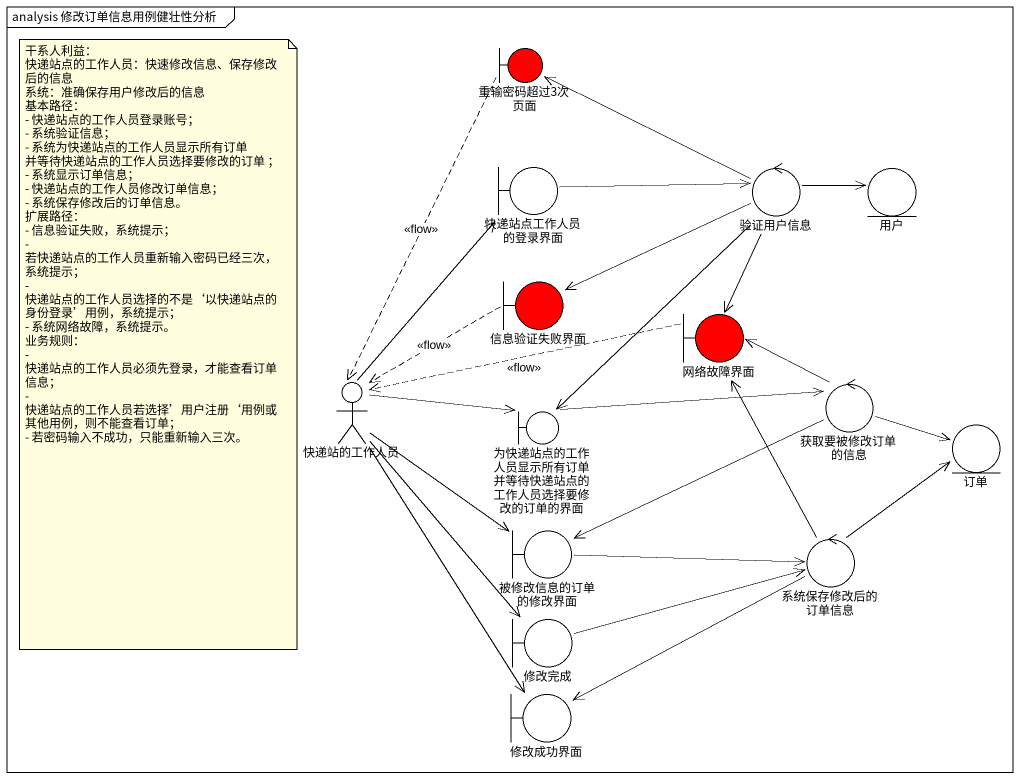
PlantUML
@startuml
mainframe analysis 修改订单信息用例健壮性分析
boundary 重输密码超过3次页面 #FF0000
boundary 快递站点工作人员的登录界面
control 验证用户信息
entity 用户
boundary 信息验证失败界面 #FF0000
boundary 网络故障界面 #FF0000
actor 快递站的工作人员
control 获取要被修改订单的信息
boundary "为快递站点的工作人员显示所有订单并等待快递站点的工作人员选择要修改的订单的界面" as 为快递站点的工作人员显示所有订单并等待快递站点的工作人员
entity 订单
boundary 被修改信息的订单的修改界面
control 系统保存修改后的订单信息
boundary 修改完成
boundary 修改成功界面
重输密码超过3次页面 ..> 快递站的工作人员 : <<flow>>
快递站点工作人员的登录界面 -right-> 验证用户信息
验证用户信息 -left-> 重输密码超过3次页面
验证用户信息 -right-> 用户
验证用户信息 -left-> 信息验证失败界面
验证用户信息 --> 网络故障界面
验证用户信息 --> 为快递站点的工作人员显示所有订单并等待快递站点的工作人员
信息验证失败界面 ..> 快递站的工作人员 : <<flow>>
网络故障界面 .left.> 快递站的工作人员 : <<flow>>
快递站的工作人员 -up-> 快递站点工作人员的登录界面
快递站的工作人员 -right-> 为快递站点的工作人员显示所有订单并等待快递站点的工作人员
快递站的工作人员 --> 被修改信息的订单的修改界面
快递站的工作人员 --> 修改完成
快递站的工作人员 --> 修改成功界面
获取要被修改订单的信息 -left-> 网络故障界面
获取要被修改订单的信息 -right-> 订单
获取要被修改订单的信息 -left-> 被修改信息的订单的修改界面
为快递站点的工作人员显示所有订单并等待快递站点的工作人员 -right-> 获取要被修改订单的信息
被修改信息的订单的修改界面 -right-> 系统保存修改后的订单信息
系统保存修改后的订单信息 -up-> 网络故障界面
系统保存修改后的订单信息 -up-> 订单
系统保存修改后的订单信息 -left-> 修改成功界面
修改完成 -right-> 系统保存修改后的订单信息
note as N1
  干系人利益：
  快递站点的工作人员：快速修改信息、保存修改后的信息
  系统：准确保存用户修改后的信息
  基本路径：
  - 快递站点的工作人员登录账号；
  - 系统验证信息；
  - 系统为快递站点的工作人员显示所有订单 并等待快递站点的工作人员选择要修改的订单 ；
  - 系统显示订单信息；
  - 快递站点的工作人员修改订单信息；
  - 系统保存修改后的订单信息。
  扩展路径：
  - 信息验证失败，系统提示；
  - 若快递站点的工作人员重新输入密码已经三次，系统提示；
  - 快递站点的工作人员选择的不是‘以快递站点的身份登录’用例，系统提示；
  - 系统网络故障，系统提示。
  业务规则：
  - 快递站点的工作人员必须先登录，才能查看订单信息；
  - 快递站点的工作人员若选择’用户注册‘用例或其他用例，则不能查看订单；
  - 若密码输入不成功，只能重新输入三次。
end note
@enduml
